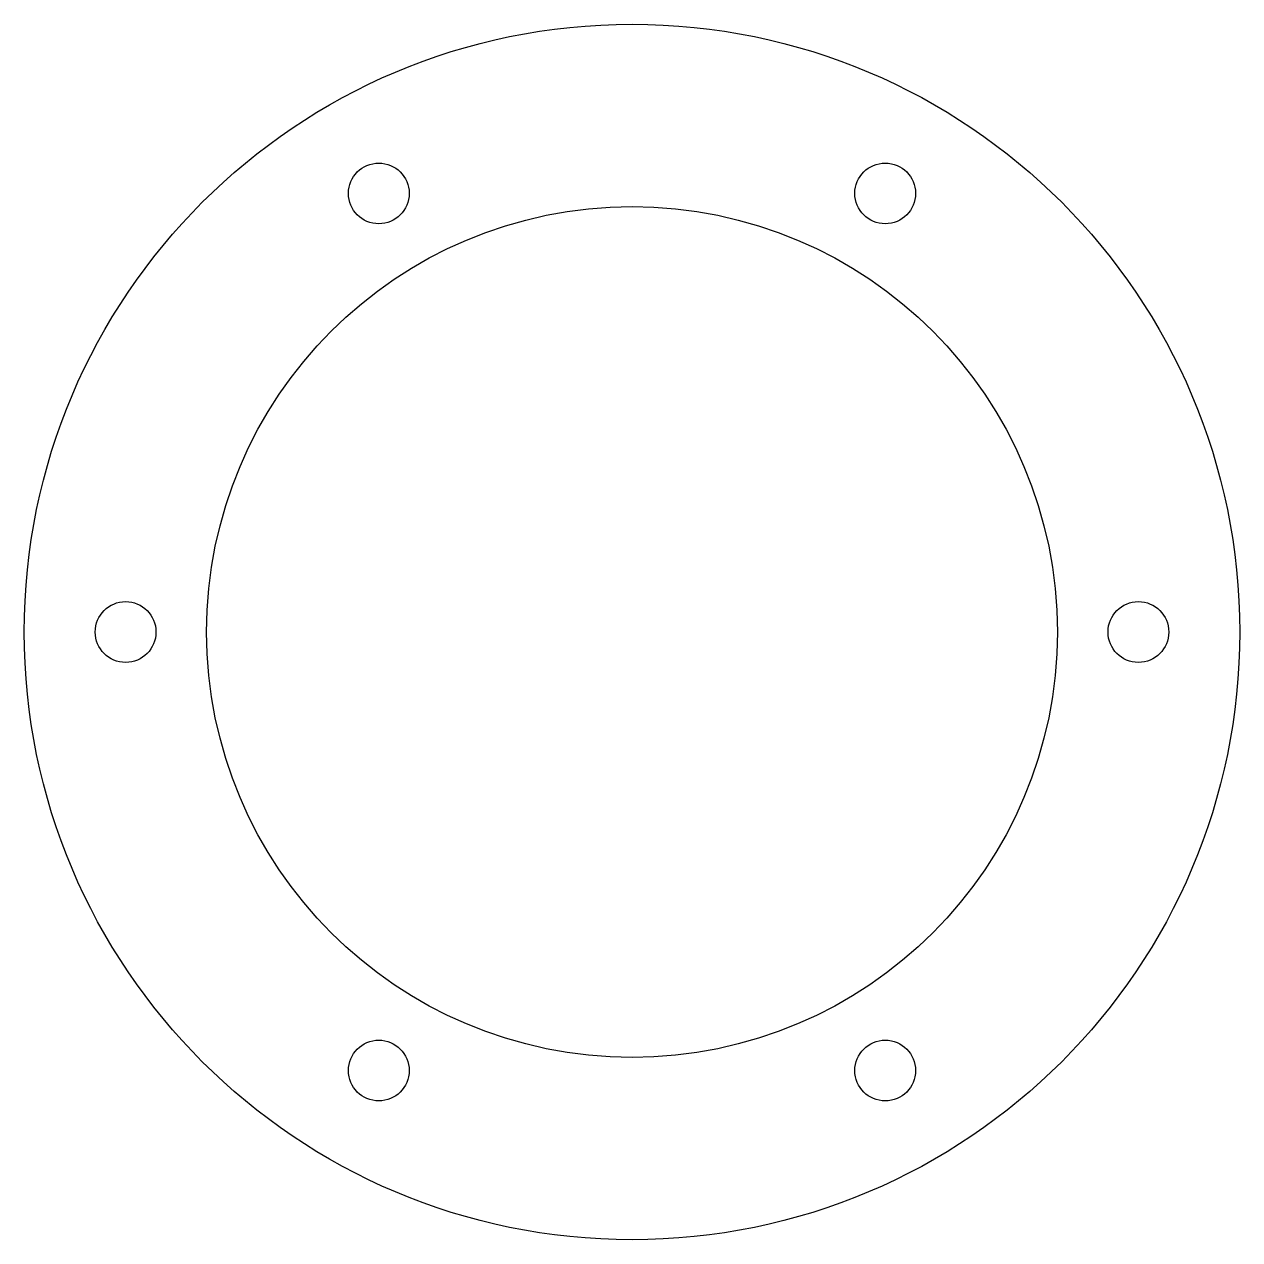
# Model space of a CAD drawing. Header units: millimetres. Extents: x 78.2 to 138.2, y 117.2 to 177.2.
import ezdxf

# ---------------------------------------------------------------- set-up
doc = ezdxf.new("R2010")
doc.units = ezdxf.units.MM

msp = doc.modelspace()

# ---------------------------------------------------------------- linework, layer by layer
at = {"color": 7, "linetype": 'Continuous', "lineweight": 25}
for centre, radius in [((108.153, 147.202), 30), ((95.653, 168.853), 1.5), ((120.653, 168.853), 1.5), ((108.153, 147.202), 21), ((83.153, 147.202), 1.5), ((133.153, 147.202), 1.5), ((95.653, 125.552), 1.5), ((120.653, 125.552), 1.5)]:
    msp.add_circle(centre, radius, dxfattribs=at)

doc.saveas('drawing.dxf')
